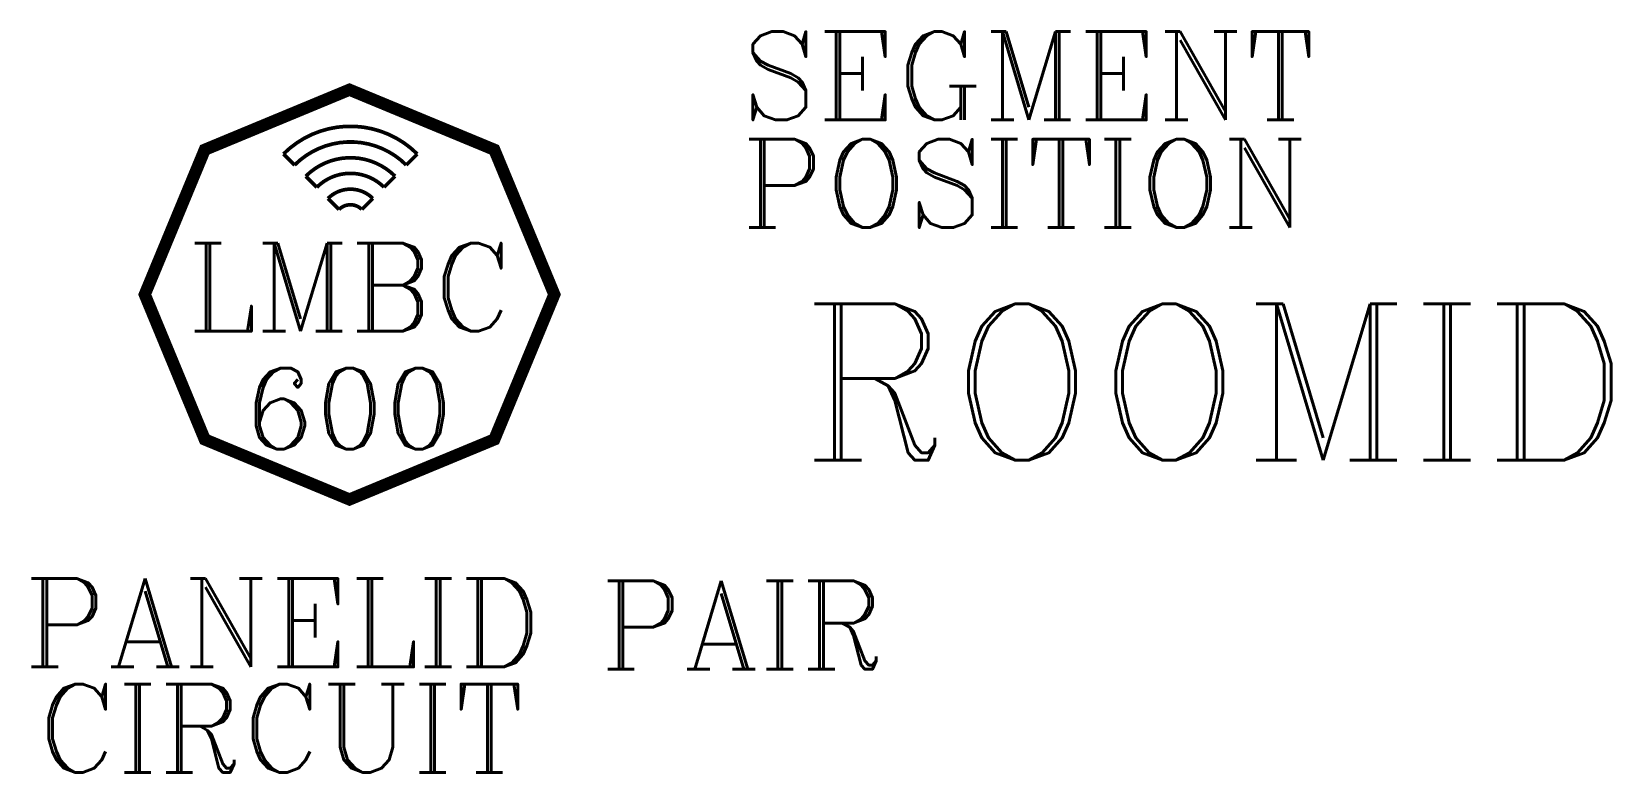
# Model space of a CAD drawing. Header units: inches. Extents: x -22 to 86, y -32 to 18.
import ezdxf
from ezdxf.enums import TextEntityAlignment as Align

# ---------------------------------------------------------------- set-up
doc = ezdxf.new("R2010")
doc.units = ezdxf.units.IN
doc.header["$LTSCALE"] = 48
doc.header["$MEASUREMENT"] = 0
doc.styles.add('ROMANC', font='COMPLEX.SHX')
doc.styles.add('WSNotes', font='complex.shx', dxfattribs={"height": 18})

msp = doc.modelspace()

# ---------------------------------------------------------------- texts
at = {"flags": 1}
for tag, p, height, style in [('SEGMENT', (26.65, 11.89), 6, 'ROMANC'), ('POSITION', (26.65, 4.57), 6, 'ROMANC'), ('ROOMID', (30.7, -11.24), 10.62, 'WSNotes')]:
    msp.add_attdef(tag, p, '', height=height, dxfattribs=dict(at, style=style))
at = {"style": 'ROMANC'}
for tag, p in [('PANELID', (-22.14, -25.29)), ('PAIR', (17.04, -25.45))]:
    msp.add_attdef(tag, p, '', height=6, dxfattribs=at)
msp.add_attdef('CIRCUIT', text='', height=6, dxfattribs=at).set_placement((-4.64, -26.46), align=Align.TOP_CENTER)

# ---------------------------------------------------------------- wipeouts: each hides what was drawn before it
at = {"linetype": 'Continuous'}
msp.add_wipeout([(9.84, 9.86), (-0.01, 13.94), (-9.85, 9.86), (-13.93, 0.02), (-9.85, -9.83), (-0.01, -13.91), (9.84, -9.83), (13.92, 0.02)], dxfattribs=at)

# ---------------------------------------------------------------- next in the draw order: linework, layer by layer
at = {"linetype": 'Continuous', "const_width": 0.828}
msp.add_lwpolyline([(13.92, 0.02), (9.84, 9.86), (-0.01, 13.94), (-9.85, 9.86), (-13.93, 0.02), (-9.85, -9.83), (-0.01, -13.91), (9.84, -9.83)], close=True, dxfattribs=at)
at = {"const_width": 0.25}
for points in [[(4.6, 9.57), (3.85, 8.82, 0.414214), (-3.74, 8.82), (-4.5, 9.57, -0.414214)], [(3.09, 8.06), (2.34, 7.31, 0.414214), (-2.23, 7.31), (-2.98, 8.06, -0.414214)], [(0.83, 5.8), (1.58, 6.55, 0.414214), (-1.47, 6.55), (-0.72, 5.8, -0.414214)]]:
    msp.add_lwpolyline(points, format="xyb", close=True, dxfattribs=at)

# ---------------------------------------------------------------- next in the draw order: texts
at = {"attachment_point": 2, "style": 'WSNotes'}
for s, insert, char_height, width in [('LMBC', (0.01, 3.52), 6, 0.0558), ('600', (0.01, -4.98), 5.5, 0.047)]:
    msp.add_mtext(s, dxfattribs=dict(at, insert=insert, char_height=char_height, width=width))

doc.saveas('drawing.dxf')
